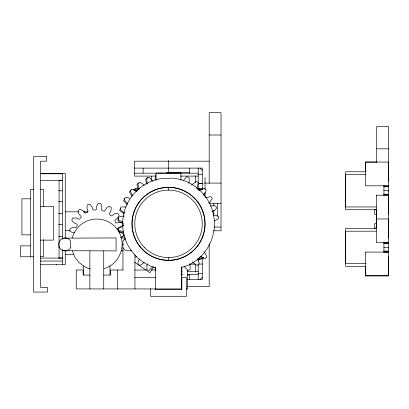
<?xml version="1.0" encoding="UTF-8"?>
<svg xmlns="http://www.w3.org/2000/svg" width="409" height="409" viewBox="0 0 409 409"><rect width="100%" height="100%" fill="white"/><g stroke="black" fill="none" stroke-linecap="round" stroke-linejoin="round"><path stroke-width="0.61" d="M365.467 252.072L365.457 275.84L388.545 275.835L388.545 126.519L376.709 126.519L376.709 162.225M376.336 214.03L376.336 218.958L388.545 218.958L388.545 238.161M388.545 248.11L388.545 247.394L383.923 247.394M388.545 214.336L388.545 195.19M388.545 191.223L388.545 190.512L383.923 190.512M388.545 181.279L388.545 162.071L365.457 162.076L365.467 185.824L388.545 185.819M155.134 179.965L155.768 174.945M118.232 218.524L117.95 220.783L119.658 221.964L123.324 223.283M72.286 237.931L72.296 237.854A25.373 25.373 0 0 1 121.315 237.854C124.822 250.702 116.821 265.15 103.927 268.698M188.815 183.375L189.198 181.274L189.152 177.67L186.719 176.616L183.411 180.481M147.317 263.785L146.913 265.472L146.913 269.654L149.075 270.467L152.598 266.832M120.399 208.345L119.725 210.63L124.443 213.897M139.362 258.943L138.027 262.154L138.027 264.163L139.822 265.477L142.894 263.595L144.193 262.256M196.898 188.201L198.437 182.767L196.417 181.371L191.494 185.113M117.127 229.234L117.531 228.427L120.456 227.762L123.4 225.635M124.868 198.529L123.554 200.768L127.337 204.776M153.948 266.75L149.827 272.706L134.627 262.189M203.518 195.113L205.206 192.67L206.3 190.17L204.459 188.258L201.07 189.485L198.779 190.86M123.871 239.832A6.488 6.488 0 0 1 125.215 238.8L122.94 241.044L122.94 270.001M131.069 189.909L129.438 191.928L132.005 196.386M120.808 237.68L124.617 234.95M199.96 279.592L202.271 277.282M208.677 203.074L209.965 201.918L212.348 198.477L211.029 196.576L205.522 197.736M135.226 188.871L134.27 189.602A4.617 4.617 0 0 1 138.728 188.411M202.762 258.099L201.806 258.831A4.617 4.617 0 0 1 198.304 259.291M138.942 182.849L137.046 184.285L137.255 186.376L138.733 189.745M211.974 211.893L215.385 209.699L216.53 208.048L215.799 205.947L212.199 205.747L210.374 206.105M135.394 257.205L136.954 256.356M147.823 177.613L145.803 178.672L146.34 184.162M214.301 220.906L218.774 218.544L218.508 216.167L213.554 215.144M123.416 225.482L121.222 226.187L118.216 227.864L118.405 230.456L123.799 231.596M181.376 267.496L188.14 265.323A45.88 45.88 0 0 0 172.261 178.119L160.297 178.713A45.88 45.88 0 0 0 153.063 267.051L155.66 267.614M120.824 237.373L122.991 236.709L123.477 234.183L120.885 232.394L118.625 231.888M63.477 238.156L116.095 237.931L116.095 250.906L63.477 250.686M365.457 171.305L365.436 162.076L376.679 162.076M124.346 216.075L122.163 216.197L118.405 217.245L118.216 219.838L122.869 222.041M168.201 187.557L161.964 187.864A36.58 36.58 0 0 0 138.671 244.996A36.58 36.58 0 0 0 200.298 241.964A36.58 36.58 0 0 0 171.504 187.394L168.825 187.526M209.193 135.006L221.034 135.006M376.709 148.825L388.545 148.825M209.193 161.182L134.418 161.182L134.418 176.095L155.466 176.095M134.418 168.109L202.271 168.109L202.271 189.03M366.081 171.765L345.692 171.765L345.692 209.72L376.275 209.72M166.437 172.726L189.26 172.726M134.418 173.186L198.207 173.186M40.481 173.488L65.261 173.488L65.261 237.926M40.557 173.789L62.306 173.789M198.207 174.423L202.271 174.413M366.081 174.536L345.692 174.536L345.692 206.949L376.275 206.949M180.343 176.095L198.207 176.095M59.075 180.231L62.306 180.231M40.557 180.527L62.306 180.527M203.958 183.094L221.034 183.094M383.923 186.105L388.545 186.105M383.923 186.821L388.545 186.821M196.944 188.252L199.5 188.252M133.886 190.103L133.886 189.219L139.07 189.219M197.481 189.219L202.516 189.219M33.63 189.357L30.491 189.357L30.491 256.77M40.557 189.428L43.605 189.428L43.605 206.56M58.61 190.778L62.306 190.778M383.923 194.209L388.545 194.209M383.923 194.919L388.545 194.919M376.331 195.19L388.545 195.205M30.491 198.825L21.928 198.825L21.928 234.838L30.491 234.838M58.61 201.724L62.306 201.724M209.659 203.283L221.034 203.283M40.557 206.555L53.507 206.555L53.507 240.124L40.557 240.124M126.023 206.959L120.87 206.959L120.123 209.224L121.488 210.819L124.617 212.752M376.536 209.837L374.69 209.837L374.69 214.336L376.577 214.336M65.261 211.836L78.554 211.836M83.62 211.836L87.976 211.836M58.61 213.38L62.306 213.38M376.577 223.575L374.69 223.575L374.69 228.074L376.536 228.074M58.61 224.321L62.306 224.321M214.178 227.056L221.034 227.056M376.275 228.416L345.692 228.416L345.692 266.371L366.081 266.371M65.261 230.395L70.251 230.395M213.554 230.778L221.034 230.778L221.034 112.7L209.193 112.7L209.193 183.355M376.275 231.187L345.692 231.187L345.692 263.601L366.081 263.601M58.61 236.627L62.306 236.627M121.325 237.931L125.486 237.931M383.923 242.695L388.545 242.706L376.336 242.706L376.331 195.205M383.923 242.987L388.545 242.987M383.923 243.703L388.545 243.703M122.179 244.418L123.344 244.418M30.491 245.87L20.45 245.87L20.45 256.77L33.63 256.77M58.61 247.573L59.842 247.573M121.325 250.906L123.385 250.906M383.923 251.09L388.545 251.09M383.923 251.801L388.545 251.801M383.923 252.072L388.545 252.087L365.467 252.087M65.261 254.337L73.538 254.337M40.557 256.699L43.605 256.699L43.605 239.567M58.702 257.982L62.306 257.982M40.557 258.084L62.306 258.084M197.961 258.478L203.145 258.478L203.145 257.225M197.624 259.449L199.5 259.449M40.557 261.054L62.306 261.054M198.784 264.056L202.271 264.056M189.444 264.173L195.599 264.173M40.481 264.725L65.261 264.725L65.261 250.671M123.227 270.001L110.45 270.001L110.45 275.078L103.712 275.078M134.648 270.001L146.105 270.001M151.294 270.001L155.66 270.001M180.967 271.607L182.24 271.607M187.342 271.607L198.191 271.607M198.207 273.289L202.271 273.289M180.967 274.516L182.24 274.516M187.342 274.516L198.207 274.516M181.018 274.976L182.286 274.976M187.358 274.976L189.26 274.976M89.898 275.078L83.16 275.078L83.16 270.001L76.238 270.001L76.238 288.933L181.376 288.933M181.376 275.078L181.836 275.078L181.836 266.893M134.944 277.389L155.66 277.389M187.312 279.592L202.271 279.592L202.271 258.038M187.496 286.52L209.193 286.52L209.193 243.774M186.361 288.933L187.608 288.933L187.608 270.042M155.195 289.373L181.836 289.373L181.836 277.389L186.453 277.389L186.453 296.3L150.578 296.3L150.578 288.734M74.479 232.655L72.746 232.598L69.862 231.33L69.862 228.764L73.201 227.343L76.202 227.343L76.774 226.642L77.281 224.648L76.964 224.152L73.835 222.644L71.713 220.318L72.751 217.971L76.381 218.023L79.126 219.239L79.934 218.83L81.253 217.164L81.171 216.632L78.922 213.922L77.935 210.932L79.842 209.214L83.134 210.747L85.144 212.977L86.048 212.931L87.802 212.01L87.961 211.438L86.974 208.109L87.27 204.975L89.709 204.168L92.107 206.893L93.053 209.74L93.896 210.062L95.875 209.924L96.248 209.464L96.682 206.024L98.216 203.268L100.772 203.513L101.872 206.969L101.59 209.955L102.235 210.594L104.203 211.3L104.73 211.034L106.529 208.063L109.05 206.172L111.284 207.429L110.885 211.039L109.413 213.651L109.74 214.495L111.253 215.865L111.764 215.834L114.607 213.835L117.674 213.12L119.218 215.17L117.398 218.314L115.001 220.119L114.965 221.018L115.778 222.987L119.735 222.532L122.828 223.13L123.288 225.134M123.477 232.557L118.523 231.535L118.257 229.158M129.847 198.288L127.265 197.603L125.19 197.603L124.132 199.623L127.7 203.83M136.954 191.346L131.78 189.086L130.205 190.891L132.542 195.379M200.078 256.356L205.257 258.611L206.826 256.811L205.696 254.245L203.856 251.555M202.266 189.219L201.806 188.871A4.617 4.617 0 0 0 197.189 188.871M199.96 168.109L202.271 170.415M133.886 189.219L135.803 191.136A2.449 2.449 0 0 1 137.536 190.42M203.145 258.478L201.228 256.561A2.449 2.449 0 0 1 199.5 257.281M144.193 185.441L142.894 184.106L139.822 182.225L138.027 183.534L138.027 185.543L139.362 188.753M192.409 261.811L194.137 263.595L197.21 265.477L199.009 264.163L199.009 262.154L197.675 258.943M152.946 181.325L149.075 177.235L146.913 178.048L146.913 182.23L147.317 183.917M184.091 266.377L187.956 270.467L190.119 269.654L190.119 265.472L189.72 263.785M122.94 247.793L123.871 249.009A6.488 6.488 0 0 0 131.698 250.037M72.286 250.906L74.832 257.108L78.865 262.363L84.121 266.392A25.373 25.373 0 0 0 90.241 268.928M365.436 162.076L365.441 164.536M388.545 162.071L388.55 166.693M376.331 209.72L376.336 228.186M388.545 256.632L388.545 275.835L365.457 275.84L365.467 266.602M383.923 185.343L383.923 195.512M383.923 242.307L383.923 252.164M217.568 203.283L217.568 216.305M213.815 203.283L213.815 205.778M213.815 210.139L213.815 215.124M205.042 177.521L205.042 189.352M205.042 192.481L205.042 196.862M204.117 193.508L204.117 195.425M198.207 168.109L198.207 188.467M198.207 258.999L198.207 260.993M198.207 264.168L198.207 279.592M195.599 175.921L195.599 182.312M195.599 264.112L195.599 272.016M189.479 168.109L189.479 173.186M189.479 274.516L189.479 279.592M181.376 266.975L181.376 289.577M180.947 180.287L180.947 173.043L156.09 173.043L156.09 180.282M168.518 160.604L168.518 173.237M168.518 187.445L168.518 190.124M168.518 257.578L168.518 260.257M155.66 266.975L155.66 289.577M155.195 267.491L155.195 270.042M151.662 176.095L151.662 180.461M143.145 168.109L143.145 173.186M134.944 254.567L134.944 288.933M117.378 270.001L117.378 288.933M109.985 266.014L109.985 275.078M103.733 250.906L103.733 288.933M89.878 250.906L89.878 288.933M84.883 211.836L84.883 213.074M83.625 266.014L83.625 275.078M62.306 173.488L62.306 239.204M62.306 249.413L62.306 264.725M59.075 173.488L59.075 173.937M59.075 179.868L59.075 258.345M56.304 264.275L56.304 264.725M198.866 190.507A2.449 2.449 0 0 1 199.5 190.42M70.67 247.793L69.74 249.009A6.488 6.488 0 0 1 60.568 249.009A6.488 6.488 0 0 1 60.568 239.832A6.488 6.488 0 0 1 69.74 239.832L70.67 241.044L70.67 247.793M46.56 156.565L33.63 156.565L33.63 292.057L47.485 292.057L47.485 287.44L40.557 287.44L40.557 161.182L46.56 161.182L46.56 156.565M202.271 183.646L198.207 183.646L202.271 183.661M144.668 247.701A33.727 33.727 0 0 0 201.095 232.578A33.727 33.727 0 0 0 159.786 191.269A33.727 33.727 0 0 0 144.668 247.701M142.772 249.592A36.406 36.406 0 0 0 203.682 233.273A36.406 36.406 0 0 0 159.096 188.682A36.406 36.406 0 0 0 142.772 249.592"/></g></svg>
